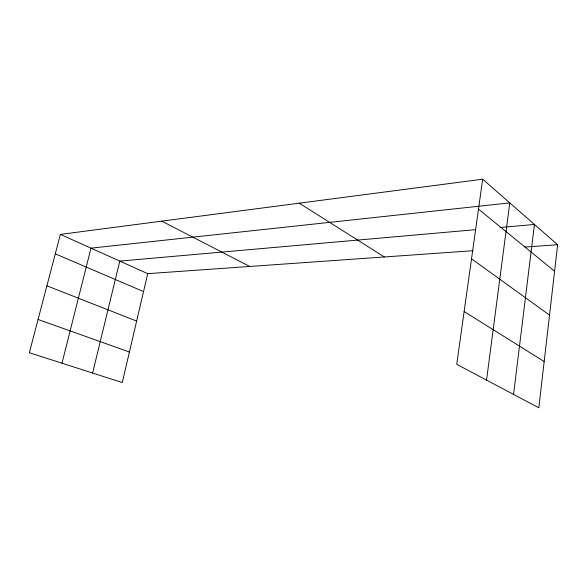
<?xml version="1.0" encoding="UTF-8"?>
<svg xmlns="http://www.w3.org/2000/svg" width="587" height="587" viewBox="0 0 587 587"><rect width="100%" height="100%" fill="white"/><g stroke="black" fill="none" stroke-linecap="round" stroke-linejoin="round"><path stroke-width="0.88" d="M482.675 179.204L557.65 244.742L538.837 407.796L456.737 364.322L482.675 179.204L60.38 234.396L29.35 352.721L122.265 382.563L147.726 273.659L473.041 250.715M513.552 394.405L534.449 224.461L500.043 227.499M486.55 380.112L509.773 202.897L91 248.154L61.98 363.206M92.614 373.038L119.792 261.105L475.602 229.664M524.925 247.054L557.65 244.742M38.074 319.46L129.404 352.017M46.894 285.832L136.639 321.089M55.288 253.819L143.536 291.585M60.38 234.396L147.726 273.659M161.755 221.145L249.739 266.461M464.134 311.536L544.171 361.548M299.238 203.175L384.375 256.967M471.522 258.786L549.527 315.131M478.486 209.097L554.59 271.238"/></g></svg>
